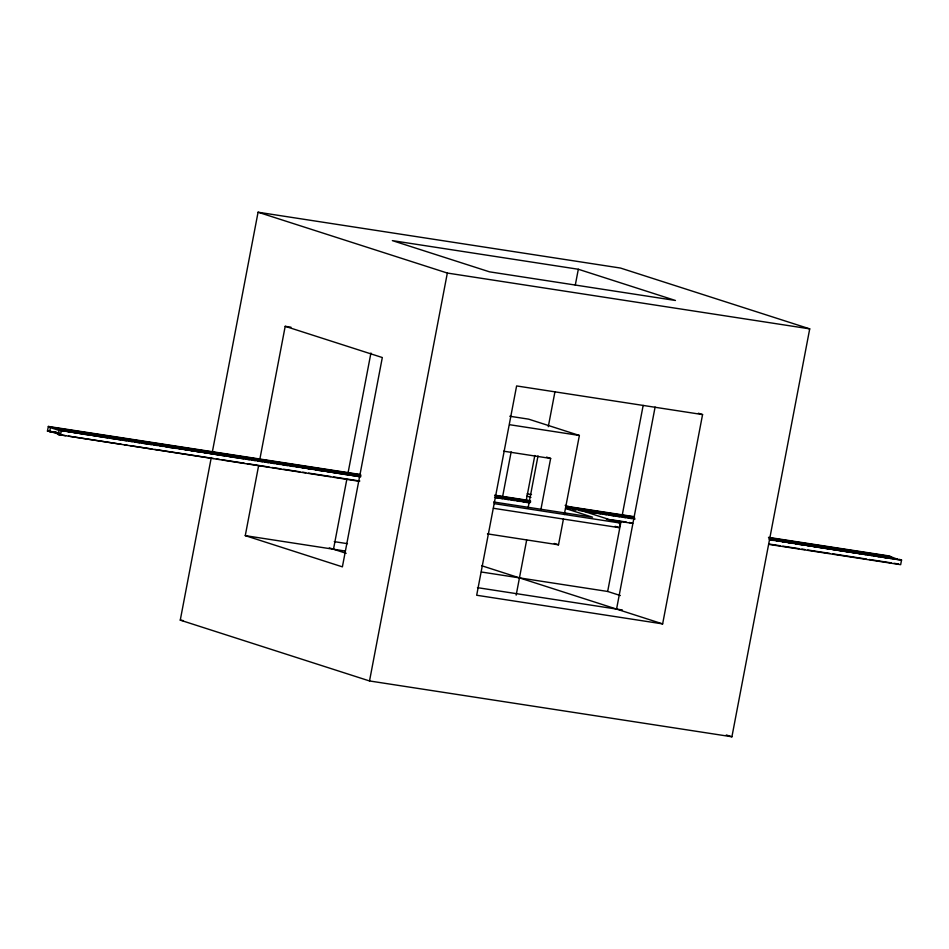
<?xml version="1.0" encoding="UTF-8"?>
<svg xmlns="http://www.w3.org/2000/svg" width="949" height="949" viewBox="0 0 949 949"><rect width="100%" height="100%" fill="white"/><g stroke="black" fill="none" stroke-linecap="round" stroke-linejoin="round"><path stroke-width="1.42" d="M59.87 433.361L47.45 431.083L48.34 426.445L360.015 474.453M49.621 431.783L50.511 427.145L48.34 426.445M358.983 481.25L58.304 434.571L59.182 429.933L360.715 476.374M60.463 435.271L61.353 430.632L59.182 429.933M212.386 451.748L258.069 212.22L620.468 268.045L809.722 328.864L731.916 736.78L369.517 680.955L180.263 620.136L211.271 457.548M259.694 460.051L285.198 326.326L382.317 357.536L342.387 566.85L245.269 535.639L258.579 465.864M333.49 549.234L346.8 479.459M347.915 473.646L370.929 353.004M369.517 680.955L447.335 273.051L258.069 212.22M502.65 496.457L511.155 451.854M526.304 500.099L534.809 455.496M528.13 507.703L538.012 455.9M516.161 595.142L526.659 540.076M548.285 426.706L554.94 391.818M575.296 285.091L578.321 269.255L392.364 240.619L489.482 271.829L675.439 300.477L578.321 269.255M540.764 510.23L550.645 458.438L546.529 457.11M487.454 533.872L558.51 544.821L563.457 518.913M564.275 514.595L579.376 435.461L528.629 419.15L509.779 416.243M493.421 508.284L619.317 527.68L620.207 523.041L582.366 510.882L635.083 518.996M620.338 595.533L607.668 591.464L620.978 521.689M622.093 515.876L643.161 405.401M616.565 609.08L655.107 407.038M702.568 414.583L516.612 385.935L476.683 595.248L662.639 623.896L702.568 414.583L698.381 413.23M898.051 559.436L888.537 555.853L768.476 537.359M899.284 559.827L769.105 539.281M899.379 559.341L901.55 560.04L900.66 564.679L768.892 544.382M447.335 273.051L809.722 328.864M285.198 326.326L290.987 327.215M509.767 424.737L579.376 435.461M503.634 451.19L550.645 458.438M527.122 493.86L531.511 494.536M494.595 495.176L529.423 500.538M633.778 516.612L569.353 506.695L565.141 505.343M50.511 427.145L360.822 474.939M495.485 495.675L530.621 501.096M565.746 506.505L634.549 517.098M769.212 537.846L890.696 556.553M360.727 475.425L50.416 427.631L59.087 430.419M495.39 496.173L530.527 501.582M565.651 506.991L634.454 517.585M769.117 538.332L890.613 557.039M495.378 497.11L530.515 502.531M565.64 507.94L634.442 518.534M61.353 430.632L359.873 476.612M494.559 497.347L529.376 502.721M769.781 539.744L901.55 560.04M60.558 430.644L64.947 431.321M67.877 431.771L70.795 432.222M73.725 432.673L76.655 433.124M79.586 433.574L89.835 435.152M92.753 435.603L95.683 436.054M98.613 436.504L101.543 436.955M104.461 437.406L107.391 437.857M110.321 438.308L114.71 438.984M117.64 439.434L120.57 439.885M123.5 440.336L126.419 440.787M129.349 441.238L132.279 441.688M135.209 442.139L139.598 442.815M142.528 443.266L151.306 444.618M154.236 445.069L157.166 445.52M160.084 445.983L163.014 446.433M165.945 446.884L176.194 448.462M179.124 448.913L182.042 449.363M184.972 449.814L187.902 450.265M190.832 450.716L193.762 451.166M196.68 451.617L201.069 452.293M203.999 452.744L206.929 453.195M209.859 453.646L212.79 454.097M215.708 454.547L218.638 454.998M221.568 455.449L224.498 455.9M228.887 456.576L237.665 457.928M240.595 458.379L243.525 458.83M246.455 459.28L249.373 459.731M252.304 460.182L255.234 460.633M258.164 461.084L262.553 461.76M265.483 462.21L268.413 462.661M271.331 463.112L274.261 463.563M277.191 464.014L280.121 464.464M283.051 464.915L287.44 465.591M290.358 466.042L293.288 466.493M296.218 466.944L299.149 467.394M302.079 467.845L304.997 468.296M307.927 468.747L310.857 469.197M315.246 469.874L324.036 471.226M326.954 471.677L329.884 472.127M332.814 472.578L335.744 473.029M338.663 473.48L341.593 473.931M344.523 474.381L348.912 475.058M351.842 475.508L354.772 475.959M357.702 476.41L360.62 476.861M495.295 497.608L502.614 498.735M505.532 499.186L508.462 499.637M511.392 500.087L514.322 500.538M517.241 500.989L520.171 501.44M523.101 501.891L527.49 502.567M567.016 508.652L569.946 509.103M572.864 509.554L575.794 510.004M578.724 510.455L588.973 512.033M591.903 512.484L594.821 512.934M597.751 513.385L600.681 513.836M603.611 514.287L606.53 514.738M609.46 515.188L613.849 515.865M616.779 516.315L619.709 516.766M622.639 517.217L625.569 517.668M628.487 518.118L631.417 518.569M770.481 539.993L773.399 540.444M776.329 540.894L779.259 541.345M782.19 541.796L785.12 542.247M788.038 542.698L792.427 543.374M795.357 543.824L804.147 545.177M807.065 545.628L809.995 546.078M812.925 546.529L829.023 549.008M831.953 549.459L834.883 549.91M837.813 550.361L840.731 550.811M843.661 551.262L853.91 552.84M856.84 553.291L859.77 553.741M862.688 554.192L865.618 554.643M868.549 555.094L871.479 555.545M874.409 555.995L878.798 556.672M881.716 557.122L890.506 558.475M893.436 558.925L896.354 559.376M57.035 432.424L49.716 431.297L58.387 434.084M47.45 431.083L56.228 432.436M58.304 434.571L65.611 435.698M68.542 436.149L121.235 444.262M124.165 444.713L127.095 445.164M130.025 445.615L151.982 449.007M154.901 449.458L213.454 458.474M216.384 458.925L219.314 459.375M222.244 459.826L244.201 463.207M247.12 463.658L269.077 467.038M272.007 467.489L280.785 468.842M283.715 469.292L299.813 471.772M302.743 472.222L305.673 472.673M308.603 473.124L330.56 476.505M333.49 476.956L359.837 481.013M611.595 519.791L626.233 522.045M629.163 522.496L632.093 522.946M769.686 544.145L779.936 545.722M782.854 546.173L798.963 548.652M801.881 549.103L804.811 549.554M807.741 550.005L829.699 553.386M832.629 553.836L866.295 559.02M869.225 559.471L891.17 562.864M894.1 563.315L898.489 563.991M493.67 501.997L592.556 517.193L565.557 508.51M606.375 519.352L632.722 523.409M494.299 503.646L620.207 523.041M334.273 541.642L347.453 543.67M245.269 535.639L345.211 551.037M481.38 572.01L607.668 591.464M477.466 587.656L622.354 609.97M180.263 620.136L183.181 620.587M526.885 496.09L530.93 497.383M615.118 526.327L619.317 527.68M564.667 513.16L567.372 514.026M554.287 543.457L558.51 544.821M481.76 565.758L662.639 623.896M329.303 547.881L346.16 553.303M726.305 734.977L731.916 736.78"/></g></svg>
